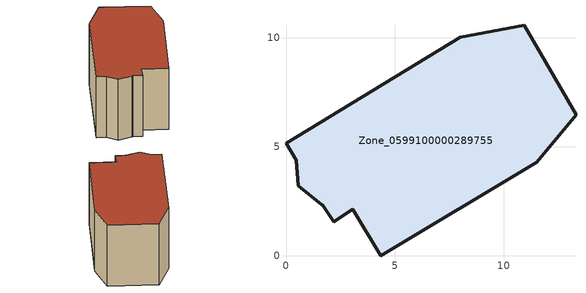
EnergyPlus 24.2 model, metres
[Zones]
Zone_0599100000289755
 floor ground (C_G): 0,5.15 8.01,10.03 10.94,10.56 13.31,6.47 11.5,4.29 4.36,0 3.07,2.13 2.19,1.56 1.69,2.3 1.64,2.33 0.56,3.19 0.47,4.38 z0
 wall outside (C_F): 8.01,10.03 0,5.15 0.47,4.38 0.56,3.19 1.64,2.33 1.69,2.3 2.19,1.56 3.07,2.13 4.36,0 11.5,4.29 13.31,6.47 10.94,10.56 8.01,10.03 z0:6.41
 roof outside (C_R): 0.56,3.19 1.64,2.33 1.69,2.3 2.19,1.56 3.07,2.13 4.36,0 11.5,4.29 13.31,6.47 10.94,10.56 8.01,10.03 0,5.15 0.47,4.38 z6.41
[BUILDING]
Pand.0599100000289755: North Axis=0; Terrain=City; Loads Convergence Tolerance Value=0.04; Temperature Convergence Tolerance Value=0.4; Solar Distribution=FullExterior; Maximum Number of Warmup Days=25; Minimum Number of Warmup Days=1
[Site:Location]
Rotterdam.The.Hague.AP_ZH_NLD Design_Conditions: Latitude=51.96; Longitude=4.45; Time Zone=1; Elevation=-4.5
[SITE:GROUNDTEMPERATURE:BUILDINGSURFACE]
18, 18, 18, 18, 18, 18, 18, 18, 18, 18, 18, 18
[MATERIAL] Thermal Absorptance=0.9; Solar Absorptance=0.7; Visible Absorptance=0.7
Name | Roughness | Thickness | Conductivity | Density | Specific Heat
G.D.1965 | MediumSmooth | 0.15 | 1 | 540 | 1210
F.D.1965 | Rough | 0.3 | 0.857143 | 1920 | 840
R.D.1965 | MediumRough | 0.2 | 0.08 | 1500 | 1000
[CONSTRUCTION]
C_G: G.D.1965
C_F: F.D.1965
C_R: R.D.1965
[ZONE]
Zone_0599100000289755: Type=1; Multiplier=1; Ceiling Height=Autocalculate; Volume=Autocalculate; Floor Area=autocalculate; Part of Total Floor Area=Yes
[ZONEINFILTRATION:DESIGNFLOWRATE]
Infil_Zone_0599100000289755: Zone or ZoneList or Space or SpaceList=Zone_0599100000289755; Schedule=AlwaysOn; Design Flow Rate Calculation Method=Flow/Area; Flow Rate per Floor Area=0.0042; Constant Term Coefficient=1; Temperature Term Coefficient=0; Velocity Term Coefficient=0; Velocity Squared Term Coefficient=0
[HVACTEMPLATE:ZONE:IDEALLOADSAIRSYSTEM]
Zone_0599100000289755: Maximum Heating Supply Air Temperature=50; Minimum Cooling Supply Air Temperature=13; Maximum Heating Supply Air Humidity Ratio=0.0156; Minimum Cooling Supply Air Humidity Ratio=0.0077; Heating Limit=NoLimit; Cooling Limit=NoLimit; Dehumidification Control Type=ConstantSensibleHeatRatio; Cooling Sensible Heat Ratio=0.7; Dehumidification Setpoint=60; Humidification Control Type=None; Humidification Setpoint=30; Outdoor Air Method=None; Outdoor Air Flow Rate per Person=0.00944; Outdoor Air Flow Rate per Zone Floor Area=0; Outdoor Air Flow Rate per Zone=0; Demand Controlled Ventilation Type=None; Outdoor Air Economizer Type=NoEconomizer; Heat Recovery Type=None; Sensible Heat Recovery Effectiveness=0.7; Latent Heat Recovery Effectiveness=0.65
[ZONECONTROL:THERMOSTAT]
ThermostatControl_Zone_0599100000289755: Zone or ZoneList=Zone_0599100000289755; Control Type Schedule=DualSetpointControlType; Control 1=Thermostat_Zone_0599100000289755; Temperature Difference Between Cutout And Setpoint=0
[THERMOSTATSETPOINT:DUALSETPOINT]
Thermostat_Zone_0599100000289755: Heating Setpoint Temperature Schedule=HeatingSetpoint_Zone_0599100000289755; Cooling Setpoint Temperature Schedule=CoolingSetpoint_Zone_0599100000289755
[SCHEDULE:COMPACT]
HeatingSetpoint_Zone_0599100000289755: Through: 12/31, For: AllDays, Until: 24:00, 21
CoolingSetpoint_Zone_0599100000289755: Through: 12/31, For: AllDays, Until: 24:00, 24
DualSetpointControlType: Through: 12/31, For: AllDays, Until: 24:00, 4
AlwaysOn: Through: 12/31, For: AllDays, Until: 24:00, 1
